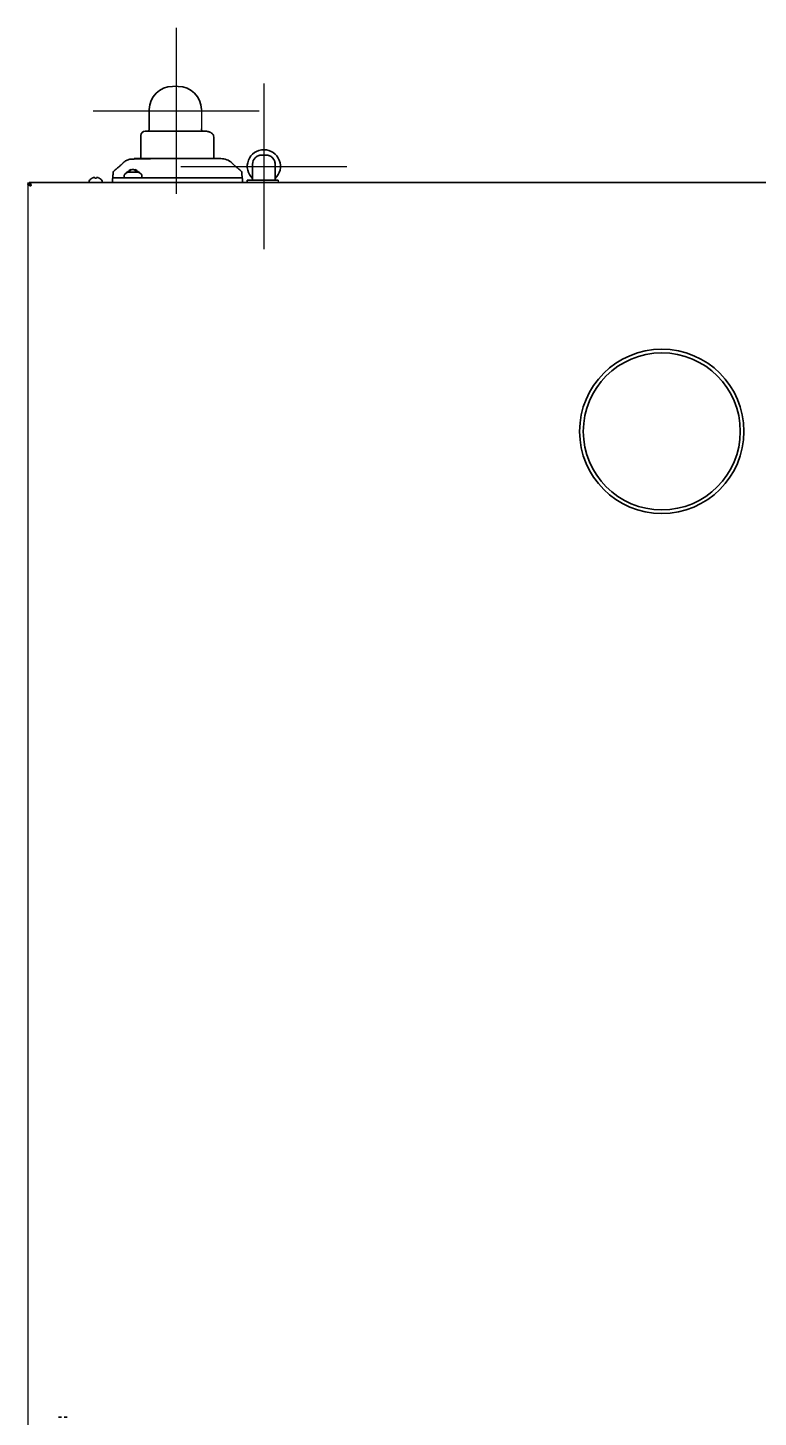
# Model space of a CAD drawing. Header units: inches. Extents: x 786 to 5593, y 691 to 5024.
# Drawn here: x 3395 to 3835, y 1681 to 2519 of the extents above; entities that cross this region are included whole.
import ezdxf

# ---------------------------------------------------------------- set-up
doc = ezdxf.new("R2010")
doc.units = ezdxf.units.IN
doc.layers.add('1', color=7, linetype='Continuous', true_color=0xffffff)

msp = doc.modelspace()

# ---------------------------------------------------------------- linework, layer by layer
at = {"color": 6}
for p, q in [((3484.42, 2518.59), (3484.42, 2418.59)), ((3434.42, 2468.59), (3534.42, 2468.59))]:
    msp.add_line(p, q, dxfattribs=at)
for p, q in [((3485.72, 2483.26), (3482.29, 2483.26)), ((3499.72, 2469.26), (3499.72, 2457.76)), ((3546, 2426.81), (3546, 2425.46))]:
    msp.add_line(p, q)
at = {"color": 4}
for p, q in [((3537.34, 2485.11), (3537.34, 2385.11)), ((3487.34, 2435.11), (3587.34, 2435.11))]:
    msp.add_line(p, q, dxfattribs=at)
at = {"color": 7}
msp.add_line((3395.09, 2425.46), (3395.09, 1586.56), dxfattribs=at)
at = {"layer": '1', "color": 7, "linetype": 'Continuous', "lineweight": 35}
for p, q in [((3468.29, 2469.26), (3468.29, 2457.76)), ((3463.29, 2453.76), (3463.29, 2439.76)), ((3465.79, 2456.26), (3502.22, 2456.26)), ((3507.29, 2439.76), (3507.29, 2452.5)), ((3530.54, 2426.96), (3530.54, 2436.41)), ((3536.04, 2441.91), (3538.64, 2441.91)), ((3544.14, 2436.41), (3544.14, 2426.96)), ((3433.69, 2427.9), (3433.69, 2427.93)), ((3438.29, 2427.93), (3438.29, 2427.9)), ((3446.45, 2430.93), (3446.45, 2430.93)), ((3446.87, 2428.26), (3448.34, 2428.26)), ((3447.13, 2432.4), (3447.12, 2432.4)), ((3452.6, 2428.26), (3474.52, 2428.26)), ((3453.12, 2428.26), (3453.13, 2429.28)), ((3454.48, 2431.41), (3454.48, 2431.01)), ((3454.63, 2431.66), (3460.95, 2431.66)), ((3457.33, 2432.83), (3457.29, 2433.19)), ((3457.5, 2432.94), (3457.46, 2433.25)), ((3458.57, 2433.25), (3458.48, 2433.24)), ((3458.57, 2433.23), (3458.57, 2433.25)), ((3458.98, 2433.08), (3458.98, 2433.19)), ((3459.44, 2432.73), (3459.49, 2433.25)), ((3459.54, 2432.63), (3459.6, 2433.19)), ((3460.95, 2431.66), (3462.33, 2431.66)), ((3462.48, 2431.01), (3462.48, 2431.41)), ((3463.87, 2428.26), (3463.85, 2429.28)), ((3474.52, 2428.26), (3519.86, 2428.26)), ((3523.46, 2432.4), (3523.46, 2432.4)), ((3524.14, 2430.93), (3524.14, 2430.93)), ((3395.09, 2424.37), (3395.09, 2424.56)), ((3395.09, 2424.56), (3395.89, 2424.56)), ((3395.09, 2424.32), (3395.09, 2424.37)), ((3395.89, 2424.56), (3395.89, 2424.37)), ((3395.89, 2424.32), (3395.89, 2424.37)), ((3395.99, 2425.46), (3396.18, 2425.46)), ((3395.99, 2424.66), (3395.99, 2425.46)), ((3396.18, 2424.66), (3395.99, 2424.66)), ((3396.18, 2425.46), (3396.23, 2425.46)), ((3396.18, 2424.66), (3396.23, 2424.66)), ((3396.23, 2425.46), (4255.55, 2425.46)), ((3431.99, 2426.06), (3431.99, 2425.86)), ((3439.99, 2425.86), (3439.99, 2426.06)), ((3446.12, 2427.52), (3446.09, 2425.46)), ((3524.49, 2425.46), (3524.46, 2427.52)), ((3546, 2426.81), (3527.35, 2426.81)), ((3527.35, 2426.81), (3527.35, 2425.46))]:
    msp.add_line(p, q, dxfattribs=at)
for radius in [49.5, 49.5, 47.3]:
    msp.add_circle((3777.1, 2275.43), radius, dxfattribs=at)
for centre, radius, start, end in [((3482.29, 2469.26), 14, 90, 180), ((3485.72, 2469.26), 14, 0, 90), ((3465.79, 2453.76), 2.5, 90, 180), ((3466.79, 2457.76), 1.5, 270, 0), ((3501.22, 2457.76), 1.5, 180, 270), ((3537.34, 2435.11), 10, 312.84796, 227.15204), ((3537.34, 2435.11), 10, 312.84563, 89.99437), ((3536.04, 2436.41), 5.5, 90, 180), ((3538.64, 2436.41), 5.5, 0, 90), ((3436.19, 2423.84), 4.8, 121.58373, 149.69882), ((3435.99, 2424.15), 3.78, 90.00345, 97.60407), ((3435.99, 2424.15), 3.78, 82.39595, 89.99653), ((3435.79, 2423.84), 4.8, 30.30118, 58.41865), ((3446.87, 2427.51), 0.75, 90, 179), ((3454.76, 2431.41), 0.283, 118.07249, 180), ((3454.76, 2431.01), 0.283, 180, 241.92751), ((3458.48, 2429.66), 3.74, 106.39244, 147.67589), ((3458.48, 2429.66), 3.74, 32.32411, 73.60756), ((3462.2, 2431.41), 0.283, 0, 61.92751), ((3462.2, 2431.01), 0.283, 298.07249, 0), ((3523.71, 2427.51), 0.75, 1, 90), ((3398.19, 2422.66), 1.8, 132.80203, 150.47016), ((3396.89, 2423.66), 0.25, 270, 0), ((3432.39, 2426.06), 0.4, 149.69882, 180), ((3432.39, 2425.86), 0.4, 180, 270), ((3439.59, 2425.86), 0.4, 270, 0), ((3439.59, 2426.06), 0.4, 0, 30.30118), ((3436.09, 2422.84), 4.8, 33.08174, 36.44046), ((3544.64, 2426.96), 0.5, 180, 197.45859)]:
    msp.add_arc(centre, radius, start, end, dxfattribs=at)
for centre, major_axis, ratio, start_param, end_param in [((3511.41, 2429.76), (0, -10), 0.999998, 2.411157, 3.141806), ((3458.28, 2429.63), (-0.41, 3.71), 0.752737, 0.215025, 0.587746), ((3458.67, 2429.63), (-0.43, -3.7), 0.775115, 3.528514, 3.901235), ((3457.92, 2429.6), (-0.38, 3.67), 0.420739, 0.050717, 0.167582), ((3458.64, 2429.6), (-1.27, -3.46), 0.961631, 3.574275, 3.691141), ((3458.22, 2429.6), (-0.81, 3.6), 0.902278, 5.872372, 5.989237), ((3458.32, 2429.6), (-1.27, 3.46), 0.961631, 5.733637, 5.850503), ((3458.26, 2429.63), (-0.36, 3.71), 0.654345, 5.549803, 5.922525), ((3458.29, 2429.63), (-0.43, 3.7), 0.775115, 5.720567, 5.896264), ((3459.07, 2429.6), (-0.36, -3.67), 0.257668, 2.955348, 3.072213), ((3458.71, 2429.63), (-0.35, -3.71), 0.627676, 2.529365, 2.902086)]:
    msp.add_ellipse(centre, major_axis=major_axis, ratio=ratio, start_param=start_param, end_param=end_param, dxfattribs=at)
for points, knots in [([(3502.22, 2456.26), (3502.31, 2456.26), (3502.39, 2456.25), (3502.55, 2456.25), (3502.63, 2456.24), (3502.88, 2456.22), (3503.03, 2456.21), (3503.34, 2456.16), (3503.49, 2456.13), (3503.68, 2456.09), (3503.71, 2456.08), (3503.79, 2456.06), (3503.82, 2456.05), (3503.93, 2456.03), (3504, 2456.01), (3504.21, 2455.94), (3504.35, 2455.9), (3504.61, 2455.8), (3504.74, 2455.75), (3504.92, 2455.67), (3504.98, 2455.64), (3505.1, 2455.58), (3505.27, 2455.5), (3505.43, 2455.4), (3505.74, 2455.21), (3505.93, 2455.08), (3506.11, 2454.93), (3506.13, 2454.91), (3506.17, 2454.87), (3506.19, 2454.86), (3506.25, 2454.81), (3506.36, 2454.7), (3506.46, 2454.6), (3506.65, 2454.4), (3506.75, 2454.26), (3506.86, 2454.1), (3506.88, 2454.07), (3506.92, 2454), (3506.94, 2453.97), (3506.99, 2453.88), (3507.02, 2453.82), (3507.29, 2452.5)], [0, 0, 0, 0, 0.03125, 0.03125, 0.0625, 0.0625, 0.125, 0.125, 0.1875, 0.1875, 0.203125, 0.203125, 0.21875, 0.21875, 0.25, 0.25, 0.3125, 0.3125, 0.375, 0.375, 0.40625, 0.40625, 0.4375, 0.5, 0.5, 0.625, 0.625, 0.640625, 0.640625, 0.65625, 0.65625, 0.6875, 0.75, 0.75, 0.875, 0.875, 0.90625, 0.90625, 0.9375, 0.9375, 1, 1, 1, 1]), ([(3452.28, 2436.86), (3452.2, 2436.79), (3451.53, 2436.16), (3450.31, 2435.12), (3448.57, 2433.64), (3447.49, 2432.72), (3446.96, 2432.25)], [0, 0, 0, 0, 0.034045, 0.284732, 0.603614, 1, 1, 1, 1]), ([(3452.27, 2436.85), (3452.27, 2436.86), (3452.28, 2436.9), (3452.3, 2436.97), (3452.36, 2437.08), (3452.42, 2437.14), (3452.45, 2437.16)], [0, 0, 0, 0, 0.015221, 0.376363, 0.720438, 1, 1, 1, 1]), ([(3456.52, 2439.4), (3455.82, 2439.21), (3454.52, 2438.67), (3453.15, 2437.85), (3452.56, 2437.24), (3452.47, 2437.14)], [0, 0, 0, 0, 0.45623, 0.915999, 1, 1, 1, 1]), ([(3460.23, 2439.54), (3460.16, 2439.54), (3458.72, 2439.51), (3457.17, 2439.45), (3456.39, 2439.38), (3456.32, 2439.34)], [0, 0, 0, 0, 0.026021, 0.51208, 1, 1, 1, 1]), ([(3459.13, 2439.52), (3458.56, 2439.51), (3457.43, 2439.49), (3456.9, 2439.48), (3456.78, 2439.47)], [0, 0, 0, 0, 0.425312, 1, 1, 1, 1]), ([(3459.17, 2439.76), (3459.18, 2439.76), (3459.24, 2439.76), (3459.61, 2439.76), (3460.62, 2439.76), (3462.14, 2439.76), (3464.15, 2439.76), (3466.59, 2439.76), (3468.43, 2439.76), (3469.41, 2439.76)], [0, 0, 0, 0, 0.042242, 0.201868, 0.361495, 0.521121, 0.680747, 0.840374, 1, 1, 1, 1]), ([(3460.29, 2439.57), (3460.44, 2439.59), (3460.58, 2439.6), (3460.82, 2439.62), (3460.91, 2439.63), (3461.05, 2439.64), (3461.1, 2439.64), (3461.19, 2439.65), (3461.23, 2439.65), (3461.46, 2439.66), (3461.62, 2439.67), (3461.78, 2439.67)], [0, 0, 0, 0, 0.269206, 0.269206, 0.451905, 0.451905, 0.543254, 0.543254, 0.634603, 0.634603, 1, 1, 1, 1]), ([(3461.78, 2439.67), (3462.13, 2439.68), (3462.47, 2439.69), (3463.15, 2439.7), (3463.48, 2439.7), (3464.16, 2439.7), (3464.49, 2439.7), (3465.15, 2439.69), (3465.48, 2439.68), (3465.81, 2439.67)], [0, 0, 0, 0, 0.25, 0.25, 0.5, 0.5, 0.75, 0.75, 1, 1, 1, 1]), ([(3469.41, 2439.76), (3470, 2439.76), (3470.61, 2439.76), (3471.84, 2439.76), (3472.47, 2439.76), (3473.76, 2439.76), (3474.42, 2439.76), (3475.17, 2439.76), (3475.26, 2439.76), (3475.43, 2439.76), (3475.51, 2439.76), (3475.77, 2439.76), (3475.94, 2439.76), (3476.45, 2439.76), (3476.79, 2439.76), (3477.82, 2439.76), (3478.51, 2439.76), (3479.89, 2439.76), (3480.58, 2439.76), (3481.98, 2439.76), (3482.68, 2439.76), (3483.56, 2439.76), (3483.83, 2439.76), (3484.09, 2439.76), (3484.27, 2439.76), (3484.36, 2439.76), (3484.8, 2439.76), (3485.15, 2439.76), (3486.2, 2439.76), (3486.89, 2439.76), (3488.26, 2439.76), (3488.94, 2439.76), (3490.28, 2439.76), (3490.95, 2439.76), (3491.69, 2439.76), (3491.77, 2439.76), (3491.94, 2439.76), (3492.18, 2439.76), (3492.42, 2439.76), (3492.91, 2439.76), (3493.23, 2439.76), (3494.18, 2439.76), (3494.8, 2439.76), (3496.02, 2439.76), (3496.62, 2439.76), (3497.79, 2439.76), (3498.37, 2439.76), (3499.22, 2439.76), (3499.5, 2439.76), (3499.85, 2439.76), (3499.92, 2439.76), (3500.06, 2439.76), (3500.13, 2439.76), (3500.33, 2439.76), (3500.47, 2439.76), (3501.14, 2439.76), (3501.67, 2439.76), (3502.69, 2439.76), (3503.18, 2439.76), (3504.14, 2439.76), (3504.6, 2439.76), (3505.5, 2439.76), (3505.93, 2439.76), (3506.75, 2439.76), (3507.14, 2439.76), (3507.61, 2439.76), (3507.71, 2439.76), (3507.84, 2439.76), (3507.89, 2439.76), (3507.98, 2439.76), (3508.2, 2439.76), (3508.41, 2439.76), (3508.91, 2439.76), (3509.21, 2439.76), (3509.76, 2439.76), (3510.01, 2439.76), (3510.46, 2439.76), (3510.65, 2439.76), (3510.83, 2439.76), (3510.85, 2439.76), (3510.89, 2439.76), (3510.91, 2439.76), (3510.97, 2439.76), (3511.07, 2439.76), (3511.16, 2439.76), (3511.3, 2439.76), (3511.36, 2439.76), (3511.41, 2439.76), (3511.41, 2439.76), (3511.41, 2439.76)], [0, 0, 0, 0, 0.036437, 0.036437, 0.072873, 0.072873, 0.10931, 0.10931, 0.113865, 0.113865, 0.118419, 0.118419, 0.127528, 0.127528, 0.145747, 0.145747, 0.182183, 0.182183, 0.21862, 0.21862, 0.255056, 0.255056, 0.264166, 0.26872, 0.26872, 0.273275, 0.273275, 0.291493, 0.291493, 0.32793, 0.32793, 0.364366, 0.364366, 0.400803, 0.400803, 0.405358, 0.405358, 0.409912, 0.419021, 0.419021, 0.43724, 0.43724, 0.473676, 0.473676, 0.510113, 0.510113, 0.54655, 0.54655, 0.564768, 0.564768, 0.569323, 0.569323, 0.573877, 0.573877, 0.582986, 0.582986, 0.619423, 0.619423, 0.65586, 0.65586, 0.692296, 0.692296, 0.728733, 0.728733, 0.765169, 0.765169, 0.774279, 0.774279, 0.778833, 0.778833, 0.783388, 0.801606, 0.801606, 0.838043, 0.838043, 0.874479, 0.874479, 0.910916, 0.910916, 0.915471, 0.915471, 0.920025, 0.920025, 0.929134, 0.947353, 0.947353, 0.983789, 0.983789, 1, 1, 1, 1]), ([(3518.31, 2436.85), (3518.31, 2436.88), (3518.3, 2436.91), (3518.26, 2437.02), (3518.2, 2437.1), (3518.12, 2437.18)], [0, 0, 0, 0, 0.237765, 0.237765, 1, 1, 1, 1]), ([(3523.62, 2432.25), (3523.09, 2432.72), (3522.01, 2433.65), (3520.27, 2435.11), (3519.04, 2436.17), (3518.36, 2436.81), (3518.26, 2436.9)], [0, 0, 0, 0, 0.394168, 0.711261, 0.96054, 1, 1, 1, 1]), ([(3531.06, 2438.73), (3531.06, 2438.74), (3531.07, 2438.76), (3531.09, 2438.8), (3531.1, 2438.83), (3531.12, 2438.86), (3531.13, 2438.89), (3531.15, 2438.92), (3531.16, 2438.95), (3531.18, 2438.98), (3531.2, 2439.01), (3531.21, 2439.04), (3531.23, 2439.07), (3531.25, 2439.1), (3531.26, 2439.13), (3531.28, 2439.16), (3531.3, 2439.19), (3531.31, 2439.22), (3531.33, 2439.25), (3531.35, 2439.27), (3531.37, 2439.3), (3531.38, 2439.33), (3531.4, 2439.36), (3531.42, 2439.39), (3531.44, 2439.42), (3531.46, 2439.44), (3531.47, 2439.47), (3531.49, 2439.5), (3531.51, 2439.53), (3531.53, 2439.55), (3531.55, 2439.58), (3531.57, 2439.61), (3531.59, 2439.63), (3531.61, 2439.66), (3531.63, 2439.68), (3531.64, 2439.71), (3531.66, 2439.74), (3531.68, 2439.76), (3531.7, 2439.79), (3531.72, 2439.81), (3531.74, 2439.84), (3531.76, 2439.86), (3531.78, 2439.89), (3531.8, 2439.91), (3531.82, 2439.94), (3531.84, 2439.96), (3531.87, 2439.99), (3531.89, 2440.01), (3531.91, 2440.03), (3531.93, 2440.06), (3531.95, 2440.08), (3531.97, 2440.1), (3531.99, 2440.13), (3532.01, 2440.15), (3532.03, 2440.17), (3532.05, 2440.19), (3532.08, 2440.22), (3532.1, 2440.24), (3532.12, 2440.26), (3532.14, 2440.28), (3532.16, 2440.31), (3532.18, 2440.33), (3532.21, 2440.35), (3532.23, 2440.37), (3532.25, 2440.39), (3532.27, 2440.41), (3532.29, 2440.43), (3532.32, 2440.45), (3532.34, 2440.47), (3532.36, 2440.49), (3532.38, 2440.51), (3532.4, 2440.53), (3532.43, 2440.55), (3532.45, 2440.57), (3532.47, 2440.59), (3532.5, 2440.61), (3532.52, 2440.63), (3532.54, 2440.65), (3532.56, 2440.67), (3532.59, 2440.69), (3532.61, 2440.7), (3532.63, 2440.72), (3532.65, 2440.74), (3532.68, 2440.76), (3532.7, 2440.78), (3532.72, 2440.79), (3532.75, 2440.81), (3532.77, 2440.83), (3532.79, 2440.84), (3532.82, 2440.86), (3532.84, 2440.88), (3532.86, 2440.89), (3532.89, 2440.91), (3532.91, 2440.93), (3532.93, 2440.94), (3532.96, 2440.96), (3532.98, 2440.98), (3533.01, 2441), (3533.06, 2441.03), (3533.12, 2441.07), (3533.18, 2441.11), (3533.25, 2441.14), (3533.31, 2441.18), (3533.37, 2441.21), (3533.43, 2441.25), (3533.5, 2441.28), (3533.56, 2441.31), (3533.62, 2441.35), (3533.69, 2441.38), (3533.75, 2441.41), (3533.82, 2441.44), (3533.88, 2441.46), (3533.95, 2441.49), (3534.01, 2441.52), (3534.08, 2441.54), (3534.14, 2441.57), (3534.21, 2441.59), (3534.28, 2441.62), (3534.34, 2441.64), (3534.41, 2441.66), (3534.48, 2441.68), (3534.54, 2441.7), (3534.61, 2441.72), (3534.68, 2441.74), (3534.75, 2441.75), (3534.81, 2441.77), (3534.88, 2441.78), (3534.95, 2441.8), (3535.02, 2441.81), (3535.09, 2441.82), (3535.15, 2441.83), (3535.22, 2441.85), (3535.29, 2441.85), (3535.36, 2441.86), (3535.43, 2441.87), (3535.5, 2441.88), (3535.56, 2441.89), (3535.63, 2441.89), (3535.7, 2441.9), (3535.77, 2441.9), (3535.84, 2441.9), (3535.9, 2441.9), (3535.97, 2441.91), (3536.02, 2441.91), (3536.04, 2441.91)], [0, 0, 0, 0, 0.005833, 0.011652, 0.017456, 0.023246, 0.029021, 0.034782, 0.040528, 0.04626, 0.051977, 0.05768, 0.063369, 0.069042, 0.074702, 0.080347, 0.085978, 0.091594, 0.097195, 0.102783, 0.108356, 0.113914, 0.119459, 0.124989, 0.130504, 0.136005, 0.141492, 0.146965, 0.152423, 0.157867, 0.163296, 0.168711, 0.174112, 0.179499, 0.184872, 0.19023, 0.195574, 0.200904, 0.206219, 0.21152, 0.216808, 0.222081, 0.227339, 0.232584, 0.237814, 0.243031, 0.248233, 0.253421, 0.258595, 0.263755, 0.2689, 0.274032, 0.27915, 0.284253, 0.289343, 0.294418, 0.29948, 0.304527, 0.309561, 0.31458, 0.319586, 0.324577, 0.329555, 0.334518, 0.339468, 0.344404, 0.349326, 0.354234, 0.359128, 0.364008, 0.368875, 0.373728, 0.378566, 0.383392, 0.388203, 0.393, 0.397784, 0.402554, 0.40731, 0.412053, 0.416782, 0.421497, 0.426198, 0.430886, 0.43556, 0.440221, 0.444868, 0.449501, 0.454121, 0.458727, 0.463319, 0.467898, 0.472464, 0.477016, 0.481555, 0.48608, 0.490592, 0.49509, 0.506602, 0.518086, 0.529543, 0.540972, 0.552373, 0.563748, 0.575095, 0.586417, 0.597712, 0.608981, 0.620224, 0.631443, 0.642636, 0.653804, 0.664949, 0.676068, 0.687165, 0.698237, 0.709286, 0.720313, 0.731317, 0.742298, 0.753258, 0.764195, 0.775112, 0.786007, 0.796882, 0.807736, 0.81857, 0.829385, 0.84018, 0.850956, 0.861713, 0.872452, 0.883172, 0.893875, 0.90456, 0.915229, 0.92588, 0.936515, 0.947134, 0.957737, 0.968325, 0.978898, 0.989456, 1, 1, 1, 1]), ([(3538.64, 2441.91), (3538.65, 2441.91), (3538.68, 2441.91), (3538.71, 2441.91), (3538.75, 2441.91), (3538.79, 2441.9), (3538.82, 2441.9), (3538.86, 2441.9), (3538.9, 2441.9), (3538.93, 2441.9), (3538.97, 2441.9), (3539.01, 2441.89), (3539.04, 2441.89), (3539.08, 2441.89), (3539.12, 2441.89), (3539.15, 2441.88), (3539.19, 2441.88), (3539.23, 2441.88), (3539.26, 2441.87), (3539.3, 2441.87), (3539.34, 2441.86), (3539.37, 2441.86), (3539.41, 2441.85), (3539.45, 2441.85), (3539.48, 2441.84), (3539.52, 2441.84), (3539.56, 2441.83), (3539.59, 2441.82), (3539.63, 2441.82), (3539.67, 2441.81), (3539.7, 2441.8), (3539.74, 2441.8), (3539.78, 2441.79), (3539.81, 2441.78), (3539.85, 2441.77), (3539.89, 2441.76), (3539.92, 2441.75), (3539.96, 2441.75), (3540, 2441.74), (3540.03, 2441.73), (3540.07, 2441.72), (3540.11, 2441.71), (3540.14, 2441.7), (3540.18, 2441.69), (3540.22, 2441.68), (3540.25, 2441.66), (3540.29, 2441.65), (3540.33, 2441.64), (3540.36, 2441.63), (3540.4, 2441.62), (3540.43, 2441.61), (3540.47, 2441.59), (3540.51, 2441.58), (3540.54, 2441.57), (3540.58, 2441.55), (3540.61, 2441.54), (3540.65, 2441.53), (3540.69, 2441.51), (3540.72, 2441.5), (3540.76, 2441.48), (3540.79, 2441.47), (3540.83, 2441.45), (3540.86, 2441.44), (3540.9, 2441.42), (3540.93, 2441.41), (3540.97, 2441.39), (3541.01, 2441.37), (3541.04, 2441.36), (3541.08, 2441.34), (3541.11, 2441.32), (3541.15, 2441.3), (3541.18, 2441.29), (3541.21, 2441.27), (3541.25, 2441.25), (3541.28, 2441.23), (3541.32, 2441.21), (3541.35, 2441.19), (3541.39, 2441.17), (3541.42, 2441.15), (3541.45, 2441.13), (3541.49, 2441.11), (3541.52, 2441.09), (3541.56, 2441.07), (3541.59, 2441.05), (3541.62, 2441.03), (3541.66, 2441.01), (3541.69, 2440.98), (3541.72, 2440.96), (3541.76, 2440.94), (3541.79, 2440.92), (3541.82, 2440.89), (3541.85, 2440.87), (3541.89, 2440.85), (3541.92, 2440.82), (3541.95, 2440.8), (3541.98, 2440.78), (3542.01, 2440.75), (3542.05, 2440.73), (3542.08, 2440.7), (3542.11, 2440.68), (3542.14, 2440.65), (3542.17, 2440.62), (3542.2, 2440.6), (3542.23, 2440.57), (3542.26, 2440.55), (3542.29, 2440.52), (3542.32, 2440.49), (3542.35, 2440.46), (3542.38, 2440.44), (3542.41, 2440.41), (3542.44, 2440.38), (3542.47, 2440.35), (3542.5, 2440.32), (3542.53, 2440.3), (3542.56, 2440.27), (3542.59, 2440.24), (3542.62, 2440.21), (3542.64, 2440.18), (3542.67, 2440.15), (3542.7, 2440.12), (3542.72, 2440.1), (3542.73, 2440.09)], [0, 0, 0, 0, 0.007722, 0.015452, 0.023191, 0.03094, 0.038697, 0.046463, 0.054239, 0.062023, 0.069818, 0.077621, 0.085434, 0.093257, 0.101089, 0.108931, 0.116783, 0.124644, 0.132516, 0.140397, 0.148289, 0.156191, 0.164103, 0.172025, 0.179958, 0.187901, 0.195855, 0.203819, 0.211794, 0.21978, 0.227777, 0.235784, 0.243803, 0.251832, 0.259873, 0.267925, 0.275988, 0.284062, 0.292148, 0.300245, 0.308354, 0.316474, 0.324606, 0.33275, 0.340906, 0.349073, 0.357253, 0.365444, 0.373648, 0.381863, 0.390091, 0.398331, 0.406584, 0.414848, 0.423126, 0.431416, 0.439718, 0.448033, 0.456361, 0.464702, 0.473055, 0.481421, 0.489801, 0.498193, 0.506599, 0.515017, 0.523449, 0.531894, 0.540353, 0.548825, 0.55731, 0.565809, 0.574322, 0.582848, 0.591388, 0.599941, 0.608509, 0.61709, 0.625685, 0.634294, 0.642918, 0.651555, 0.660207, 0.668872, 0.677553, 0.686247, 0.694956, 0.703679, 0.712417, 0.721169, 0.729936, 0.738718, 0.747514, 0.756325, 0.765151, 0.773992, 0.782848, 0.791718, 0.800604, 0.809505, 0.818421, 0.827352, 0.836299, 0.845261, 0.854238, 0.86323, 0.872238, 0.881262, 0.890301, 0.899355, 0.908426, 0.917512, 0.926613, 0.935731, 0.944864, 0.954014, 0.963179, 0.97236, 0.981557, 0.990771, 1, 1, 1, 1]), ([(3542.73, 2440.09), (3542.74, 2440.08), (3542.75, 2440.06), (3542.77, 2440.03), (3542.8, 2440.01), (3542.82, 2439.98), (3542.84, 2439.95), (3542.87, 2439.92), (3542.89, 2439.9), (3542.91, 2439.87), (3542.94, 2439.84), (3542.96, 2439.81), (3542.98, 2439.78), (3543.01, 2439.75), (3543.03, 2439.72), (3543.05, 2439.69), (3543.07, 2439.66), (3543.1, 2439.63), (3543.12, 2439.6), (3543.14, 2439.57), (3543.16, 2439.53), (3543.19, 2439.5), (3543.21, 2439.47), (3543.23, 2439.44), (3543.25, 2439.4), (3543.27, 2439.37), (3543.3, 2439.34), (3543.32, 2439.3), (3543.34, 2439.27), (3543.36, 2439.23), (3543.38, 2439.2), (3543.4, 2439.16), (3543.42, 2439.13), (3543.44, 2439.09), (3543.46, 2439.05), (3543.48, 2439.02), (3543.5, 2438.98), (3543.52, 2438.94), (3543.54, 2438.9), (3543.56, 2438.86), (3543.58, 2438.83), (3543.6, 2438.79), (3543.62, 2438.75), (3543.64, 2438.71), (3543.65, 2438.67), (3543.67, 2438.63), (3543.69, 2438.59), (3543.71, 2438.55), (3543.72, 2438.51), (3543.74, 2438.46), (3543.76, 2438.42), (3543.77, 2438.38), (3543.79, 2438.34), (3543.81, 2438.29), (3543.82, 2438.25), (3543.84, 2438.21), (3543.85, 2438.16), (3543.87, 2438.12), (3543.88, 2438.07), (3543.9, 2438.03), (3543.91, 2437.98), (3543.92, 2437.94), (3543.94, 2437.89), (3543.95, 2437.85), (3543.96, 2437.8), (3543.97, 2437.75), (3543.99, 2437.71), (3543.99, 2437.68), (3544, 2437.66)], [0, 0, 0, 0, 0.012483, 0.025046, 0.037692, 0.050418, 0.063227, 0.076116, 0.089088, 0.102141, 0.115275, 0.128491, 0.141789, 0.155169, 0.168631, 0.182174, 0.1958, 0.209507, 0.223296, 0.237168, 0.251121, 0.265156, 0.279274, 0.293473, 0.307755, 0.322119, 0.336565, 0.351094, 0.365705, 0.380398, 0.395173, 0.410031, 0.424972, 0.439994, 0.4551, 0.470287, 0.485558, 0.500911, 0.516346, 0.531864, 0.547465, 0.563148, 0.578914, 0.594763, 0.610694, 0.626708, 0.642805, 0.658985, 0.675248, 0.691593, 0.708021, 0.724533, 0.741127, 0.757804, 0.774564, 0.791407, 0.808332, 0.825341, 0.842433, 0.859608, 0.876866, 0.894208, 0.911632, 0.929139, 0.94673, 0.964403, 0.98216, 1, 1, 1, 1]), ([(3544, 2437.66), (3544.04, 2437.45), (3544.08, 2437.24), (3544.13, 2436.83), (3544.14, 2436.62), (3544.14, 2436.41)], [0, 0, 0, 0, 0.5, 0.5, 1, 1, 1, 1]), ([(3435.49, 2427.9), (3435.49, 2428.03), (3435.49, 2428.13), (3435.49, 2428.27), (3435.49, 2428.31), (3435.49, 2428.39), (3435.49, 2428.42), (3435.49, 2428.45)], [0, 0, 0, 0, 0.5, 0.5, 0.75, 0.75, 1, 1, 1, 1]), ([(3438.29, 2427.9), (3438.09, 2428.03), (3437.88, 2428.13), (3437.55, 2428.27), (3437.44, 2428.31), (3437.22, 2428.39), (3437.11, 2428.42), (3436.99, 2428.45)], [0, 0, 0, 0, 0.5, 0.5, 0.75, 0.75, 1, 1, 1, 1]), ([(3446.4, 2428.26), (3446.38, 2428.26), (3447.15, 2428.26), (3450.26, 2428.26), (3453.12, 2428.26)], [0, 0, 0, 0, 0.349223, 1, 1, 1, 1]), ([(3447.15, 2432.42), (3447.01, 2432.3), (3446.74, 2432), (3446.48, 2431.45), (3446.47, 2431.07), (3446.48, 2430.93)], [0, 0, 0, 0, 0.349416, 0.763289, 1, 1, 1, 1]), ([(3453.12, 2428.26), (3455.98, 2428.26), (3463.37, 2428.26), (3477.8, 2428.26), (3493.37, 2428.26), (3507.71, 2428.26), (3518.64, 2428.26), (3523.44, 2428.26), (3524.17, 2428.26), (3524.18, 2428.26)], [0, 0, 0, 0, 0.154718, 0.309436, 0.464154, 0.618872, 0.77359, 0.928308, 1, 1, 1, 1]), ([(3453.13, 2429.28), (3453.13, 2429.38), (3453.14, 2429.48), (3453.16, 2429.62), (3453.17, 2429.67), (3453.19, 2429.73), (3453.2, 2429.76), (3453.21, 2429.8), (3453.22, 2429.83), (3453.25, 2429.94), (3453.29, 2430.02), (3453.34, 2430.12), (3453.35, 2430.14), (3453.37, 2430.18), (3453.39, 2430.2), (3453.42, 2430.26), (3453.45, 2430.29), (3453.53, 2430.39), (3453.59, 2430.46), (3453.66, 2430.52), (3453.68, 2430.54), (3453.71, 2430.56), (3453.73, 2430.57), (3453.78, 2430.61), (3453.84, 2430.65), (3453.91, 2430.68), (3453.97, 2430.7), (3453.99, 2430.71), (3454.02, 2430.72), (3454.04, 2430.72), (3454.05, 2430.73), (3454.13, 2430.75), (3454.21, 2430.76), (3454.28, 2430.76)], [0, 0, 0, 0, 0.125, 0.125, 0.1875, 0.1875, 0.21875, 0.21875, 0.25, 0.25, 0.375, 0.375, 0.40625, 0.40625, 0.4375, 0.4375, 0.5, 0.5, 0.625, 0.625, 0.65625, 0.65625, 0.6875, 0.6875, 0.75, 0.8125, 0.8125, 0.84375, 0.859375, 0.859375, 0.875, 0.875, 1, 1, 1, 1]), ([(3457, 2432.55), (3456.94, 2432.55), (3456.88, 2432.55), (3456.79, 2432.55), (3456.77, 2432.55), (3456.71, 2432.55), (3456.69, 2432.55), (3456.61, 2432.55), (3456.56, 2432.55), (3456.5, 2432.55), (3456.48, 2432.55), (3456.44, 2432.55), (3456.42, 2432.55), (3456.4, 2432.55)], [0, 0, 0, 0, 0.25, 0.25, 0.375, 0.375, 0.5, 0.5, 0.75, 0.75, 0.875, 0.875, 1, 1, 1, 1]), ([(3460.33, 2432.55), (3460.31, 2432.55), (3460.28, 2432.55), (3460.23, 2432.55), (3460.2, 2432.55), (3460.15, 2432.55), (3460.12, 2432.55), (3460.06, 2432.55), (3460.03, 2432.55), (3459.94, 2432.55), (3459.88, 2432.55), (3459.78, 2432.55), (3459.75, 2432.55), (3459.68, 2432.55), (3459.65, 2432.55), (3459.62, 2432.55)], [0, 0, 0, 0, 0.125, 0.125, 0.25, 0.25, 0.375, 0.375, 0.5, 0.5, 0.75, 0.75, 0.875, 0.875, 1, 1, 1, 1]), ([(3463.85, 2429.28), (3463.85, 2429.38), (3463.84, 2429.48), (3463.82, 2429.62), (3463.81, 2429.67), (3463.79, 2429.73), (3463.79, 2429.76), (3463.78, 2429.8), (3463.77, 2429.83), (3463.73, 2429.94), (3463.7, 2430.02), (3463.64, 2430.12), (3463.63, 2430.14), (3463.61, 2430.18), (3463.6, 2430.2), (3463.56, 2430.26), (3463.54, 2430.29), (3463.46, 2430.39), (3463.4, 2430.46), (3463.32, 2430.52), (3463.31, 2430.54), (3463.27, 2430.56), (3463.26, 2430.57), (3463.21, 2430.61), (3463.14, 2430.65), (3463.07, 2430.68), (3463.02, 2430.7), (3462.99, 2430.71), (3462.96, 2430.72), (3462.94, 2430.72), (3462.94, 2430.73), (3462.85, 2430.75), (3462.78, 2430.76), (3462.71, 2430.76)], [0, 0, 0, 0, 0.125, 0.125, 0.1875, 0.1875, 0.21875, 0.21875, 0.25, 0.25, 0.375, 0.375, 0.40625, 0.40625, 0.4375, 0.4375, 0.5, 0.5, 0.625, 0.625, 0.65625, 0.65625, 0.6875, 0.6875, 0.75, 0.8125, 0.8125, 0.84375, 0.859375, 0.859375, 0.875, 0.875, 1, 1, 1, 1]), ([(3524.1, 2430.93), (3524.11, 2431.07), (3524.1, 2431.43), (3523.87, 2431.94), (3523.6, 2432.29), (3523.45, 2432.4), (3523.42, 2432.42)], [0, 0, 0, 0, 0.236285, 0.616405, 0.935572, 1, 1, 1, 1]), ([(3395.09, 2424.32), (3395.09, 2424.24), (3395.13, 2424.17), (3395.29, 2424.02), (3395.41, 2423.95), (3395.72, 2423.8), (3395.9, 2423.72), (3396.3, 2423.58), (3396.52, 2423.5), (3396.74, 2423.43)], [0, 0, 0, 0, 0.25, 0.25, 0.5, 0.5, 0.75, 0.75, 1, 1, 1, 1]), ([(3395.89, 2424.32), (3395.89, 2424.28), (3395.9, 2424.24), (3395.92, 2424.17), (3395.94, 2424.13), (3395.98, 2424.06), (3396.01, 2424.02), (3396.07, 2423.95), (3396.11, 2423.91), (3396.2, 2423.84), (3396.24, 2423.8), (3396.34, 2423.72), (3396.39, 2423.69), (3396.51, 2423.61), (3396.56, 2423.58), (3396.68, 2423.5), (3396.75, 2423.47), (3396.81, 2423.43)], [0, 0, 0, 0, 0.125, 0.125, 0.25, 0.25, 0.375, 0.375, 0.5, 0.5, 0.625, 0.625, 0.75, 0.75, 0.875, 0.875, 1, 1, 1, 1]), ([(3396.23, 2425.46), (3396.27, 2425.46), (3396.3, 2425.45), (3396.38, 2425.4), (3396.42, 2425.37), (3396.49, 2425.29), (3396.53, 2425.24), (3396.6, 2425.12), (3396.64, 2425.06), (3396.71, 2424.91), (3396.75, 2424.82), (3396.82, 2424.64), (3396.86, 2424.55), (3396.93, 2424.35), (3396.97, 2424.24), (3397.04, 2424.03), (3397.08, 2423.92), (3397.12, 2423.81)], [0, 0, 0, 0, 0.125, 0.125, 0.25, 0.25, 0.375, 0.375, 0.5, 0.5, 0.625, 0.625, 0.75, 0.75, 0.875, 0.875, 1, 1, 1, 1]), ([(3396.23, 2424.66), (3396.3, 2424.66), (3396.38, 2424.63), (3396.53, 2424.54), (3396.6, 2424.48), (3396.75, 2424.31), (3396.82, 2424.21), (3396.97, 2423.98), (3397.04, 2423.86), (3397.12, 2423.74)], [0, 0, 0, 0, 0.25, 0.25, 0.5, 0.5, 0.75, 0.75, 1, 1, 1, 1]), ([(3397.12, 2423.81), (3397.12, 2423.8), (3397.12, 2423.79), (3397.12, 2423.78), (3397.13, 2423.77), (3397.13, 2423.76), (3397.13, 2423.75), (3397.13, 2423.74), (3397.13, 2423.73), (3397.14, 2423.72), (3397.14, 2423.71), (3397.14, 2423.7), (3397.14, 2423.69), (3397.14, 2423.68), (3397.14, 2423.67), (3397.14, 2423.66), (3397.14, 2423.66)], [0, 0, 0, 0, 0.070356, 0.140723, 0.211142, 0.28165, 0.352287, 0.42309, 0.494098, 0.565348, 0.636878, 0.708725, 0.780925, 0.853514, 0.926527, 1, 1, 1, 1]), ([(3413.5, 1681.46), (3413.91, 1681.46), (3414.31, 1681.46), (3414.98, 1681.46), (3415.24, 1681.46), (3415.38, 1681.46)], [0, 0, 0, 0, 0.5, 0.5, 1, 1, 1, 1]), ([(3417.01, 1681.46), (3417.15, 1681.46), (3417.41, 1681.46), (3418.08, 1681.46), (3418.48, 1681.46), (3418.89, 1681.46)], [0, 0, 0, 0, 0.5, 0.5, 1, 1, 1, 1])]:
    msp.add_open_spline(points, degree=3, knots=knots, dxfattribs=at)
for points, degree in [([(3468.7, 2439.66), (3466.03, 2439.63)], 1), ([(3434.99, 2428.45), (3434.94, 2428.44), (3434.83, 2428.41), (3434.67, 2428.36), (3434.51, 2428.3), (3434.35, 2428.24), (3434.2, 2428.17), (3434.04, 2428.1), (3433.88, 2428.01), (3433.75, 2427.94), (3433.69, 2427.9)], 3), ([(3435.49, 2428.45), (3435.47, 2428.45), (3435.42, 2428.46), (3435.35, 2428.47), (3435.28, 2428.47), (3435.21, 2428.47), (3435.13, 2428.47), (3435.06, 2428.46), (3435.01, 2428.45), (3434.99, 2428.45)], 3), ([(3436.99, 2428.45), (3436.96, 2428.46), (3436.91, 2428.46), (3436.84, 2428.47), (3436.77, 2428.47), (3436.7, 2428.47), (3436.63, 2428.47), (3436.56, 2428.46), (3436.51, 2428.45), (3436.49, 2428.45)], 3), ([(3436.49, 2428.45), (3436.49, 2428.44), (3436.49, 2428.41), (3436.49, 2428.36), (3436.49, 2428.3), (3436.49, 2428.24), (3436.49, 2428.17), (3436.49, 2428.1), (3436.49, 2428.01), (3436.49, 2427.94), (3436.49, 2427.9)], 3), ([(3446.45, 2430.93), (3446.4, 2428.26)], 1), ([(3524.18, 2428.26), (3524.14, 2430.93)], 1), ([(3395.89, 2424.32), (3395.09, 2424.32)], 1), ([(3396.23, 2424.66), (3396.23, 2425.46)], 1), ([(3396.74, 2423.43), (3396.79, 2423.41), (3396.84, 2423.41), (3396.89, 2423.41)], 3)]:
    msp.add_open_spline(points, degree=degree, dxfattribs=at)
msp.add_rational_spline([(3468.69, 2439.67), (3468.93, 2439.73), (3469.18, 2439.76), (3469.41, 2439.76)], [1.04662396383, 1.05643448959, 1.06779324948, 1.08070024348], degree=3, dxfattribs=at)

doc.saveas('drawing.dxf')
